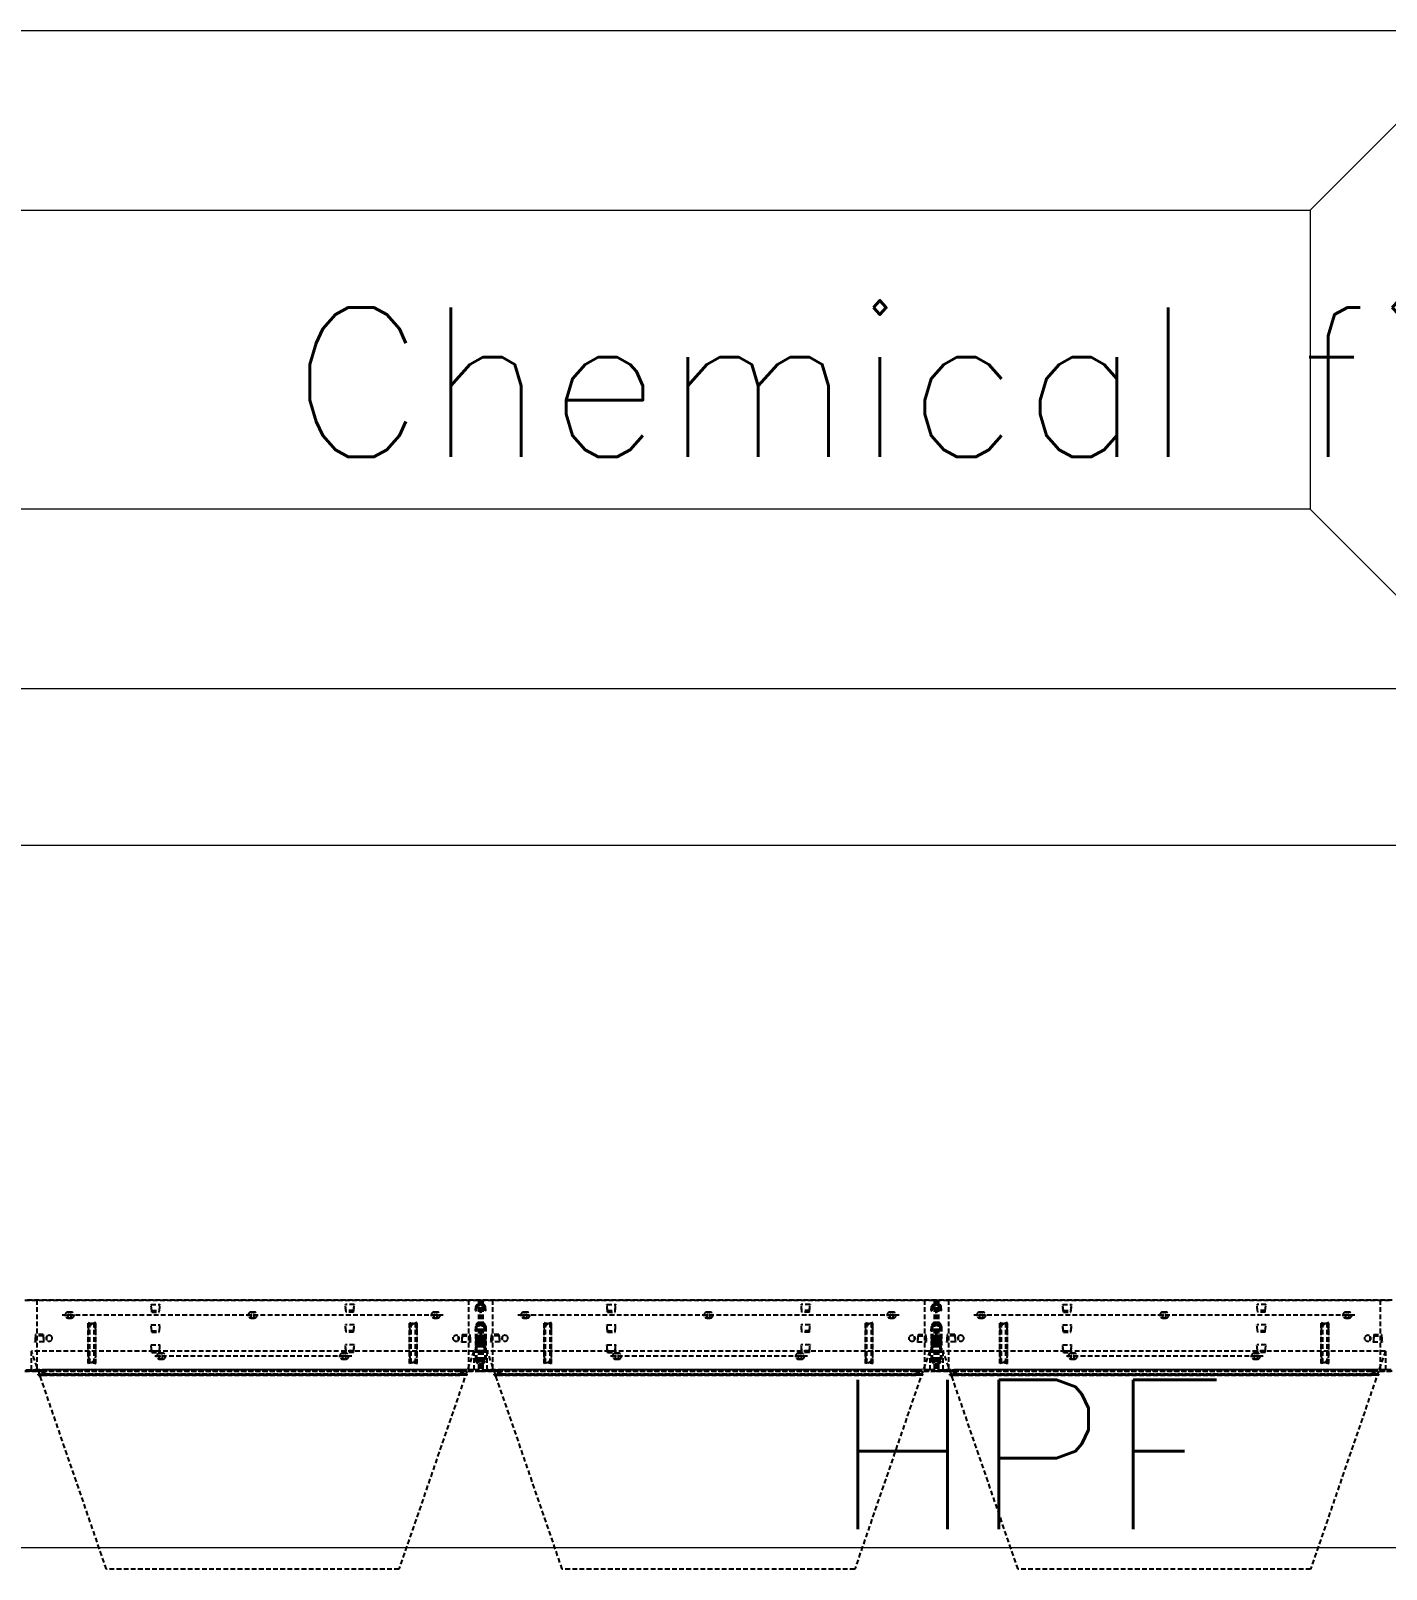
# Model space of a CAD drawing. Extents: x -32000 to 416743, y -254124 to 144214.
# Drawn here: x 12838 to 14652, y 38971 to 41030 of the extents above; entities that cross this region are included whole.
import ezdxf

# ---------------------------------------------------------------- set-up
doc = ezdxf.new("R2010")
doc.units = 0
doc.header["$LTSCALE"] = 10
doc.linetypes.add('XFM1Q40$0$HIDDEN', pattern=[9.525, 6.35, -3.175])
for name, color, linetype in [('XFM1Q40$0$CBF01', 3, 'Continuous'), ('XFM1Q40$0$CBF02', 6, 'Continuous'), ('XFM1Q40$0$CBF03', 30, 'Continuous'), ('XFM1Q40$0$CBF04', 7, 'Continuous'), ('XFM1Q40$0$HEPA', 6, 'Continuous'), ('XFM7P40ICA$0$H12PL4$0$L40_19_MEJI', 252, 'Continuous'), ('XFM7P40ICA$0$H12PL4$0$L40_19_SUGATA3', 252, 'Continuous'), ('XFM7P40ICA$0$H12PL4$0$L40_19_設備基礎', 252, 'Continuous')]:
    doc.layers.add(name, color=color, linetype=linetype)
doc.styles.add('XFM1Q40$0$LSP', font='SIMPLEX.shx', dxfattribs={"bigfont": 'chineset.shx'})

# ---------------------------------------------------------------- blocks, each defined once
blk = doc.blocks.new('XFM1Q40$0$A$Cac22a11c')
at = {"layer": 'XFM1Q40$0$CBF01', "color": 252, "linetype": 'XFM1Q40$0$HIDDEN', "ltscale": 0.1}
for p, q in [((286524, 174199.1), (286524, 174105.6)), ((286540, 174199.1), (286524, 174199.1)), ((286538.5, 174199.1), (286538.5, 174105.6)), ((286540, 174199.1), (286540, 174104.1)), ((287134, 174199.1), (287134, 174105.6)), ((287150, 174199.1), (287134, 174199.1)), ((287148.5, 174199.1), (287148.5, 174105.6)), ((287150, 174199.1), (287150, 174104.1)), ((287744, 174199.1), (287744, 174105.6)), ((287760, 174199.1), (287744, 174199.1)), ((286533, 174185.1), (286533.5, 174190.4)), ((286533, 174185.1), (286534.5, 174184.9)), ((286534.5, 174184.9), (286535, 174190.2)), ((286537, 174193.1), (286536.5, 174193.1)), ((286537, 174191.6), (286536.5, 174191.6)), ((286538.5, 174183.1), (286540, 174183.1)), ((287143, 174185.1), (287143.5, 174190.4)), ((287143, 174185.1), (287144.5, 174184.9)), ((287144.5, 174184.9), (287145, 174190.2)), ((287147, 174193.1), (287146.5, 174193.1)), ((287147, 174191.6), (287146.5, 174191.6)), ((287148.5, 174183.1), (287150, 174183.1)), ((286533, 174163.6), (286533, 174119.6)), ((286533, 174158.1), (286533.5, 174163.4)), ((286533, 174158.1), (286534.5, 174157.9)), ((286534.5, 174163.6), (286534.5, 174119.6)), ((286534.5, 174157.9), (286535, 174163.2)), ((286537, 174166.1), (286536.5, 174166.1)), ((286537, 174164.6), (286536.5, 174164.6)), ((286538.5, 174169.1), (286540, 174169.1)), ((287143, 174163.6), (287143, 174119.6)), ((287143, 174158.1), (287143.5, 174163.4)), ((287143, 174158.1), (287144.5, 174157.9)), ((287144.5, 174163.6), (287144.5, 174119.6)), ((287144.5, 174157.9), (287145, 174163.2)), ((287147, 174166.1), (287146.5, 174166.1)), ((287147, 174164.6), (287146.5, 174164.6)), ((287148.5, 174169.1), (287150, 174169.1)), ((286533, 174151.1), (286534.5, 174151.3)), ((286533, 174151.1), (286533.5, 174145.8)), ((286534.5, 174151.3), (286535, 174146)), ((286536.5, 174151.6), (286540, 174151.6)), ((286536.5, 174150.1), (286538.5, 174150.1)), ((286536.5, 174146.1), (286538.5, 174146.1)), ((286536.5, 174144.6), (286540, 174144.6)), ((286537, 174139.1), (286536.5, 174139.1)), ((286537, 174137.6), (286536.5, 174137.6)), ((286538.5, 174156.1), (286540, 174156.1)), ((286538.5, 174153.1), (286540, 174153.1)), ((287143, 174151.1), (287144.5, 174151.3)), ((287143, 174151.1), (287143.5, 174145.8)), ((287144.5, 174151.3), (287145, 174146)), ((287146.5, 174151.6), (287150, 174151.6)), ((287146.5, 174150.1), (287148.5, 174150.1)), ((287146.5, 174146.1), (287148.5, 174146.1)), ((287146.5, 174144.6), (287150, 174144.6)), ((287147, 174139.1), (287146.5, 174139.1)), ((287147, 174137.6), (287146.5, 174137.6)), ((287148.5, 174156.1), (287150, 174156.1)), ((287148.5, 174153.1), (287150, 174153.1)), ((286533, 174131.1), (286533.5, 174136.4)), ((286533, 174131.1), (286534.5, 174130.9)), ((286534.5, 174130.9), (286535, 174136.2)), ((286538.5, 174129.1), (286540, 174129.1)), ((287143, 174131.1), (287143.5, 174136.4)), ((287143, 174131.1), (287144.5, 174130.9)), ((287144.5, 174130.9), (287145, 174136.2)), ((287148.5, 174129.1), (287150, 174129.1)), ((286538.5, 174105.6), (286515, 174105.6)), ((286515, 174105.6), (286515, 174098.6)), ((286522, 174098.6), (286515, 174098.6)), ((286540, 174104.1), (286516.5, 174104.1)), ((286516.5, 174104.1), (286516.5, 174100.1)), ((286522, 174100.1), (286516.5, 174100.1)), ((286522, 174098.6), (286522, 174100.1)), ((286524, 174105.6), (286524, 174104.1)), ((286538.5, 174114.1), (286540, 174114.1)), ((287148.5, 174105.6), (287125, 174105.6)), ((287125, 174105.6), (287125, 174098.6)), ((287132, 174098.6), (287125, 174098.6)), ((287150, 174104.1), (287126.5, 174104.1)), ((287126.5, 174104.1), (287126.5, 174100.1)), ((287132, 174100.1), (287126.5, 174100.1)), ((287132, 174098.6), (287132, 174100.1)), ((287134, 174105.6), (287134, 174104.1)), ((287148.5, 174114.1), (287150, 174114.1)), ((287758.5, 174105.6), (287735, 174105.6)), ((287735, 174105.6), (287735, 174098.6)), ((287742, 174098.6), (287735, 174098.6)), ((287760, 174104.1), (287736.5, 174104.1)), ((287736.5, 174104.1), (287736.5, 174100.1)), ((287742, 174100.1), (287736.5, 174100.1)), ((287742, 174098.6), (287742, 174100.1)), ((287744, 174105.6), (287744, 174104.1))]:
    blk.add_line(p, q, dxfattribs=at)
for centre, radius, start, end in [((286536.5, 174190.1), 3, 90, 175), ((286536.5, 174190.1), 1.5, 90, 175), ((286537, 174194.6), 1.5, 270, 0), ((286537, 174194.6), 3, 270, 300), ((286537, 174194.6), 3, 300, 0), ((287146.5, 174190.1), 3, 90, 175), ((287146.5, 174190.1), 1.5, 90, 175), ((287147, 174194.6), 1.5, 270, 0), ((287147, 174194.6), 3, 270, 300), ((287147, 174194.6), 3, 300, 0), ((286538.5, 174163.6), 5.5, 90, 180), ((286536.5, 174163.1), 3, 90, 175), ((286538.5, 174163.6), 4, 90, 180), ((286536.5, 174163.1), 1.5, 90, 175), ((286537, 174167.6), 1.5, 270, 0), ((286537, 174167.6), 3, 270, 0), ((287148.5, 174163.6), 5.5, 90, 180), ((287146.5, 174163.1), 3, 90, 175), ((287148.5, 174163.6), 4, 90, 180), ((287146.5, 174163.1), 1.5, 90, 175), ((287147, 174167.6), 1.5, 270, 0), ((287147, 174167.6), 3, 270, 0), ((286536.5, 174148.1), 3.5, 90, 270), ((286536.5, 174146.1), 3, 185, 270), ((286536.5, 174136.1), 3, 90, 175), ((286536.5, 174148.1), 2, 90, 270), ((286536.5, 174146.1), 1.5, 185, 270), ((286536.5, 174136.1), 1.5, 90, 175), ((286537, 174141.6), 3, 0, 90), ((286537, 174141.6), 1.5, 0, 90), ((286537, 174140.6), 3, 270, 0), ((286537, 174140.6), 1.5, 270, 0), ((287146.5, 174148.1), 3.5, 90, 270), ((287146.5, 174146.1), 3, 185, 270), ((287146.5, 174136.1), 3, 90, 175), ((287146.5, 174148.1), 2, 90, 270), ((287146.5, 174146.1), 1.5, 185, 270), ((287146.5, 174136.1), 1.5, 90, 175), ((287147, 174141.6), 3, 0, 90), ((287147, 174141.6), 1.5, 0, 90), ((287147, 174140.6), 3, 270, 0), ((287147, 174140.6), 1.5, 270, 0), ((286538.5, 174119.6), 5.5, 180, 270), ((286538.5, 174119.6), 4, 180, 270), ((287148.5, 174119.6), 5.5, 180, 270), ((287148.5, 174119.6), 4, 180, 270)]:
    blk.add_arc(centre, radius, start, end, dxfattribs=at)
at = {"layer": 'XFM1Q40$0$CBF02', "color": 252, "linetype": 'XFM1Q40$0$HIDDEN', "ltscale": 0.1}
for p, q in [((285930, 174199.1), (286538.5, 174199.1)), ((286537, 174199.1), (286537, 174104.1)), ((286538.5, 174199.1), (286538.5, 174104.1)), ((286540, 174199.1), (287148.5, 174199.1)), ((286540, 174199.1), (286540, 174104.1)), ((287147, 174199.1), (287147, 174104.1)), ((287148.5, 174199.1), (287148.5, 174104.1)), ((287150, 174199.1), (287758.5, 174199.1)), ((287150, 174199.1), (287150, 174104.1)), ((285983, 174179.1), (285997, 174179.1)), ((285988, 174174.5), (285988, 174183.6)), ((285992, 174183.1), (285988, 174183.1)), ((285992, 174174.5), (285992, 174183.6)), ((286100, 174183.1), (286099, 174193)), ((286099.9, 174185.1), (286099.1, 174193.1)), ((286099.1, 174193.1), (286110.9, 174193.1)), ((286099.9, 174185.1), (286110.1, 174185.1)), ((286100, 174183.1), (286110, 174183.1)), ((286110, 174183.1), (286111, 174193)), ((286110.1, 174185.1), (286110.9, 174193.1)), ((286228, 174179.1), (286242, 174179.1)), ((286233, 174174.5), (286233, 174183.6)), ((286237, 174183.1), (286233, 174183.1)), ((286237, 174174.5), (286237, 174183.6)), ((286473, 174179.1), (286487, 174179.1)), ((286478, 174174.5), (286478, 174183.6)), ((286482, 174183.1), (286478, 174183.1)), ((286482, 174174.5), (286482, 174183.6)), ((286593, 174179.1), (286607, 174179.1)), ((286598, 174174.5), (286598, 174183.6)), ((286602, 174183.1), (286598, 174183.1)), ((286602, 174174.5), (286602, 174183.6)), ((286710, 174183.1), (286709, 174193)), ((286709.9, 174185.1), (286709.1, 174193.1)), ((286709.1, 174193.1), (286720.9, 174193.1)), ((286709.9, 174185.1), (286720.1, 174185.1)), ((286710, 174183.1), (286720, 174183.1)), ((286720, 174183.1), (286721, 174193)), ((286720.1, 174185.1), (286720.9, 174193.1)), ((286838, 174179.1), (286852, 174179.1)), ((286843, 174174.5), (286843, 174183.6)), ((286847, 174183.1), (286843, 174183.1)), ((286847, 174174.5), (286847, 174183.6)), ((287083, 174179.1), (287097, 174179.1)), ((287088, 174174.5), (287088, 174183.6)), ((287092, 174183.1), (287088, 174183.1)), ((287092, 174174.5), (287092, 174183.6)), ((287203, 174179.1), (287217, 174179.1)), ((287208, 174174.5), (287208, 174183.6)), ((287212, 174183.1), (287208, 174183.1)), ((287212, 174174.5), (287212, 174183.6)), ((287320, 174183.1), (287319, 174193)), ((287319.9, 174185.1), (287319.1, 174193.1)), ((287319.1, 174193.1), (287330.9, 174193.1)), ((287319.9, 174185.1), (287330.1, 174185.1)), ((287320, 174183.1), (287330, 174183.1)), ((287330, 174183.1), (287331, 174193)), ((287330.1, 174185.1), (287330.9, 174193.1)), ((287448, 174179.1), (287462, 174179.1)), ((287453, 174174.5), (287453, 174183.6)), ((287457, 174183.1), (287453, 174183.1)), ((287457, 174174.5), (287457, 174183.6)), ((287693, 174179.1), (287707, 174179.1)), ((287698, 174174.5), (287698, 174183.6)), ((287702, 174183.1), (287698, 174183.1)), ((287702, 174174.5), (287702, 174183.6)), ((285992, 174175.1), (285988, 174175.1)), ((286015, 174114.1), (286015, 174169.1)), ((286015, 174169.1), (286018.3, 174167.9)), ((286017, 174114.8), (286017, 174168.4)), ((286025, 174124.7), (286025, 174158.5)), ((286100, 174156.1), (286099, 174166)), ((286099.9, 174158.1), (286099.1, 174166.1)), ((286099.1, 174166.1), (286110.9, 174166.1)), ((286099.9, 174158.1), (286110.1, 174158.1)), ((286110, 174156.1), (286111, 174166)), ((286110.1, 174158.1), (286110.9, 174166.1)), ((286237, 174175.1), (286233, 174175.1)), ((286445, 174114.1), (286445, 174169.1)), ((286445, 174169.1), (286448.3, 174167.9)), ((286447, 174114.8), (286447, 174168.4)), ((286455, 174124.7), (286455, 174158.5)), ((286482, 174175.1), (286478, 174175.1)), ((286602, 174175.1), (286598, 174175.1)), ((286625, 174114.1), (286625, 174169.1)), ((286625, 174169.1), (286628.3, 174167.9)), ((286627, 174114.8), (286627, 174168.4)), ((286635, 174124.7), (286635, 174158.5)), ((286710, 174156.1), (286709, 174166)), ((286709.9, 174158.1), (286709.1, 174166.1)), ((286709.1, 174166.1), (286720.9, 174166.1)), ((286709.9, 174158.1), (286720.1, 174158.1)), ((286720, 174156.1), (286721, 174166)), ((286720.1, 174158.1), (286720.9, 174166.1)), ((286847, 174175.1), (286843, 174175.1)), ((287055, 174114.1), (287055, 174169.1)), ((287055, 174169.1), (287058.3, 174167.9)), ((287057, 174114.8), (287057, 174168.4)), ((287065, 174124.7), (287065, 174158.5)), ((287092, 174175.1), (287088, 174175.1)), ((287212, 174175.1), (287208, 174175.1)), ((287235, 174114.1), (287235, 174169.1)), ((287235, 174169.1), (287238.3, 174167.9)), ((287237, 174114.8), (287237, 174168.4)), ((287245, 174124.7), (287245, 174158.5)), ((287320, 174156.1), (287319, 174166)), ((287319.9, 174158.1), (287319.1, 174166.1)), ((287319.1, 174166.1), (287330.9, 174166.1)), ((287319.9, 174158.1), (287330.1, 174158.1)), ((287330, 174156.1), (287331, 174166)), ((287330.1, 174158.1), (287330.9, 174166.1)), ((287457, 174175.1), (287453, 174175.1)), ((287665, 174114.1), (287665, 174169.1)), ((287665, 174169.1), (287668.3, 174167.9)), ((287667, 174114.8), (287667, 174168.4)), ((287675, 174124.7), (287675, 174158.5)), ((287702, 174175.1), (287698, 174175.1)), ((286100, 174129.1), (286099, 174139)), ((286099.1, 174139.1), (286110.9, 174139.1)), ((286099.9, 174131.1), (286099.1, 174139.1)), ((286100, 174156.1), (286110, 174156.1)), ((286110, 174129.1), (286111, 174139)), ((286110.1, 174131.1), (286110.9, 174139.1)), ((286503.5, 174146.6), (286503.5, 174149.6)), ((286510.5, 174145.5), (286510.5, 174150.7)), ((286515.5, 174153.1), (286514.5, 174143.1)), ((286515.4, 174151.1), (286514.6, 174143.1)), ((286514.6, 174143.1), (286526.4, 174143.1)), ((286515.4, 174151.1), (286525.6, 174151.1)), ((286515.5, 174153.1), (286525.5, 174153.1)), ((286525.5, 174153.1), (286526.5, 174143.1)), ((286525.6, 174151.1), (286526.4, 174143.1)), ((286710, 174129.1), (286709, 174139)), ((286709.1, 174139.1), (286720.9, 174139.1)), ((286709.9, 174131.1), (286709.1, 174139.1)), ((286710, 174156.1), (286720, 174156.1)), ((286720, 174129.1), (286721, 174139)), ((286720.1, 174131.1), (286720.9, 174139.1)), ((287113.5, 174146.6), (287113.5, 174149.6)), ((287120.5, 174145.5), (287120.5, 174150.7)), ((287125.5, 174153.1), (287124.5, 174143.1)), ((287125.4, 174151.1), (287124.6, 174143.1)), ((287124.6, 174143.1), (287136.4, 174143.1)), ((287125.4, 174151.1), (287135.6, 174151.1)), ((287125.5, 174153.1), (287135.5, 174153.1)), ((287135.5, 174153.1), (287136.5, 174143.1)), ((287135.6, 174151.1), (287136.4, 174143.1)), ((287320, 174129.1), (287319, 174139)), ((287319.1, 174139.1), (287330.9, 174139.1)), ((287319.9, 174131.1), (287319.1, 174139.1)), ((287320, 174156.1), (287330, 174156.1)), ((287330, 174129.1), (287331, 174139)), ((287330.1, 174131.1), (287330.9, 174139.1)), ((287723.5, 174146.6), (287723.5, 174149.6)), ((287730.5, 174145.5), (287730.5, 174150.7)), ((287735.5, 174153.1), (287734.5, 174143.1)), ((287735.4, 174151.1), (287734.6, 174143.1)), ((287734.6, 174143.1), (287746.4, 174143.1)), ((287735.4, 174151.1), (287745.6, 174151.1)), ((287735.5, 174153.1), (287745.5, 174153.1)), ((287745.5, 174153.1), (287746.5, 174143.1)), ((287745.6, 174151.1), (287746.4, 174143.1)), ((286099.9, 174131.1), (286110.1, 174131.1)), ((286100, 174129.1), (286110, 174129.1)), ((286105.5, 174124.1), (286119.5, 174124.1)), ((286110.5, 174119.5), (286110.5, 174128.6)), ((286114.5, 174128.1), (286110.5, 174128.1)), ((286114.5, 174120.1), (286110.5, 174120.1)), ((286114.5, 174119.5), (286114.5, 174128.6)), ((286350.5, 174124.1), (286364.5, 174124.1)), ((286355.5, 174119.5), (286355.5, 174128.6)), ((286359.5, 174128.1), (286355.5, 174128.1)), ((286359.5, 174120.1), (286355.5, 174120.1)), ((286359.5, 174119.5), (286359.5, 174128.6)), ((286709.9, 174131.1), (286720.1, 174131.1)), ((286710, 174129.1), (286720, 174129.1)), ((286715.5, 174124.1), (286729.5, 174124.1)), ((286720.5, 174119.5), (286720.5, 174128.6)), ((286724.5, 174128.1), (286720.5, 174128.1)), ((286724.5, 174120.1), (286720.5, 174120.1)), ((286724.5, 174119.5), (286724.5, 174128.6)), ((286960.5, 174124.1), (286974.5, 174124.1)), ((286965.5, 174119.5), (286965.5, 174128.6)), ((286969.5, 174128.1), (286965.5, 174128.1)), ((286969.5, 174120.1), (286965.5, 174120.1)), ((286969.5, 174119.5), (286969.5, 174128.6)), ((287319.9, 174131.1), (287330.1, 174131.1)), ((287320, 174129.1), (287330, 174129.1)), ((287325.5, 174124.1), (287339.5, 174124.1)), ((287330.5, 174119.5), (287330.5, 174128.6)), ((287334.5, 174128.1), (287330.5, 174128.1)), ((287334.5, 174120.1), (287330.5, 174120.1)), ((287334.5, 174119.5), (287334.5, 174128.6)), ((287570.5, 174124.1), (287584.5, 174124.1)), ((287575.5, 174119.5), (287575.5, 174128.6)), ((287579.5, 174128.1), (287575.5, 174128.1)), ((287579.5, 174120.1), (287575.5, 174120.1)), ((287579.5, 174119.5), (287579.5, 174128.6)), ((285953.5, 174104.1), (285930, 174104.1)), ((285953.5, 174105.6), (286513.5, 174105.6)), ((285953.5, 174098.6), (285953.5, 174105.6)), ((285953.5, 174104.1), (286513.5, 174104.1)), ((285953.5, 174100.1), (286513.5, 174100.1)), ((285953.5, 174098.6), (286513.5, 174098.6)), ((286018.3, 174115.3), (286015, 174114.1)), ((286448.3, 174115.3), (286445, 174114.1)), ((286513.5, 174105.6), (286513.5, 174098.6)), ((286513.5, 174104.1), (286538.5, 174104.1)), ((286563.5, 174104.1), (286540, 174104.1)), ((286563.5, 174105.6), (287123.5, 174105.6)), ((286563.5, 174098.6), (286563.5, 174105.6)), ((286563.5, 174104.1), (287123.5, 174104.1)), ((286563.5, 174100.1), (287123.5, 174100.1)), ((286563.5, 174098.6), (287123.5, 174098.6)), ((286628.3, 174115.3), (286625, 174114.1)), ((287058.3, 174115.3), (287055, 174114.1)), ((287123.5, 174105.6), (287123.5, 174098.6)), ((287123.5, 174104.1), (287148.5, 174104.1)), ((287173.5, 174104.1), (287150, 174104.1)), ((287173.5, 174105.6), (287733.5, 174105.6)), ((287173.5, 174098.6), (287173.5, 174105.6)), ((287173.5, 174104.1), (287733.5, 174104.1)), ((287173.5, 174100.1), (287733.5, 174100.1)), ((287173.5, 174098.6), (287733.5, 174098.6)), ((287238.3, 174115.3), (287235, 174114.1)), ((287668.3, 174115.3), (287665, 174114.1)), ((287733.5, 174105.6), (287733.5, 174098.6)), ((287733.5, 174104.1), (287758.5, 174104.1))]:
    blk.add_line(p, q, dxfattribs=at)
for centre, radius, start, end in [((285988, 174179.1), 4, 90, 270), ((285992, 174179.1), 4, 270, 90), ((286099.1, 174193), 0.0502, 360, 191.4212), ((286110.9, 174193), 0.0502, 348.5788, 180), ((286233, 174179.1), 4, 90, 270), ((286237, 174179.1), 4, 270, 90), ((286478, 174179.1), 4, 90, 270), ((286482, 174179.1), 4, 270, 90), ((286598, 174179.1), 4, 90, 270), ((286602, 174179.1), 4, 270, 90), ((286709.1, 174193), 0.0502, 360, 191.4212), ((286720.9, 174193), 0.0502, 348.5788, 180), ((286843, 174179.1), 4, 90, 270), ((286847, 174179.1), 4, 270, 90), ((287088, 174179.1), 4, 90, 270), ((287092, 174179.1), 4, 270, 90), ((287208, 174179.1), 4, 90, 270), ((287212, 174179.1), 4, 270, 90), ((287319.1, 174193), 0.0502, 360, 191.4212), ((287330.9, 174193), 0.0502, 348.5788, 180), ((287453, 174179.1), 4, 90, 270), ((287457, 174179.1), 4, 270, 90), ((287698, 174179.1), 4, 90, 270), ((287702, 174179.1), 4, 270, 90), ((286015, 174158.5), 10, 0, 70.71), ((286099.1, 174166), 0.0502, 360, 191.4212), ((286110.9, 174166), 0.0502, 348.5788, 180), ((286445, 174158.5), 10, 0, 70.71), ((286625, 174158.5), 10, 0, 70.71), ((286709.1, 174166), 0.0502, 360, 191.4212), ((286720.9, 174166), 0.0502, 348.5788, 180), ((287055, 174158.5), 10, 0, 70.71), ((287235, 174158.5), 10, 0, 70.71), ((287319.1, 174166), 0.0502, 360, 191.4212), ((287330.9, 174166), 0.0502, 348.5788, 180), ((287665, 174158.5), 10, 0, 70.71), ((286099.1, 174139), 0.0502, 360, 191.4212), ((286110.9, 174139), 0.0502, 348.5788, 180), ((286507.5, 174147.5), 4.49, 63.4401, 152.8116), ((286507.5, 174148.6), 4.49, 207.1884, 296.5599), ((286507.5, 174148.1), 4, 300, 60), ((286514.6, 174143.1), 0.0502, 168.5788, 0), ((286526.4, 174143.1), 0.0502, 180, 11.4212), ((286709.1, 174139), 0.0502, 360, 191.4212), ((286720.9, 174139), 0.0502, 348.5788, 180), ((287117.5, 174147.5), 4.49, 63.4401, 152.8116), ((287117.5, 174148.6), 4.49, 207.1884, 296.5599), ((287117.5, 174148.1), 4, 300, 60), ((287124.6, 174143.1), 0.0502, 168.5788, 0), ((287136.4, 174143.1), 0.0502, 180, 11.4212), ((287319.1, 174139), 0.0502, 360, 191.4212), ((287330.9, 174139), 0.0502, 348.5788, 180), ((287727.5, 174147.5), 4.49, 63.4401, 152.8116), ((287727.5, 174148.6), 4.49, 207.1884, 296.5599), ((287727.5, 174148.1), 4, 300, 60), ((287734.6, 174143.1), 0.0502, 168.5788, 0), ((287746.4, 174143.1), 0.0502, 180, 11.4212), ((286015, 174124.7), 10, 289.29, 0), ((286110.5, 174124.1), 4, 90, 270), ((286114.5, 174124.1), 4, 270, 90), ((286355.5, 174124.1), 4, 90, 270), ((286359.5, 174124.1), 4, 270, 90), ((286445, 174124.7), 10, 289.29, 0), ((286625, 174124.7), 10, 289.29, 0), ((286720.5, 174124.1), 4, 90, 270), ((286724.5, 174124.1), 4, 270, 90), ((286965.5, 174124.1), 4, 90, 270), ((286969.5, 174124.1), 4, 270, 90), ((287055, 174124.7), 10, 289.29, 0), ((287235, 174124.7), 10, 289.29, 0), ((287330.5, 174124.1), 4, 90, 270), ((287334.5, 174124.1), 4, 270, 90), ((287575.5, 174124.1), 4, 90, 270), ((287579.5, 174124.1), 4, 270, 90), ((287665, 174124.7), 10, 289.29, 0)]:
    blk.add_arc(centre, radius, start, end, dxfattribs=at)
at = {"layer": 'XFM1Q40$0$CBF03', "color": 252, "linetype": 'XFM1Q40$0$HIDDEN', "ltscale": 0.1}
for p, q in [((286540, 174199.1), (285931.5, 174199.1)), ((286540, 174199.1), (286540, 174104.1)), ((287150, 174199.1), (286541.5, 174199.1)), ((286541.5, 174199.1), (286541.5, 174104.1)), ((286543, 174199.1), (286543, 174104.1)), ((287150, 174199.1), (287150, 174104.1)), ((287760, 174199.1), (287151.5, 174199.1)), ((287151.5, 174199.1), (287151.5, 174104.1)), ((287153, 174199.1), (287153, 174104.1)), ((286490, 174179.1), (285980, 174179.1)), ((285988, 174174.5), (285988, 174183.6)), ((285988, 174183.1), (285992, 174183.1)), ((285992, 174174.5), (285992, 174183.6)), ((286233, 174174.5), (286233, 174183.6)), ((286233, 174183.1), (286237, 174183.1)), ((286237, 174174.5), (286237, 174183.6)), ((286360, 174183.1), (286359, 174193)), ((286370.9, 174193.1), (286359.1, 174193.1)), ((286359.9, 174185.1), (286359.1, 174193.1)), ((286370.1, 174185.1), (286359.9, 174185.1)), ((286370, 174183.1), (286360, 174183.1)), ((286370, 174183.1), (286371, 174193)), ((286370.1, 174185.1), (286370.9, 174193.1)), ((286478, 174174.5), (286478, 174183.6)), ((286478, 174183.1), (286482, 174183.1)), ((286482, 174174.5), (286482, 174183.6)), ((287100, 174179.1), (286590, 174179.1)), ((286598, 174174.5), (286598, 174183.6)), ((286598, 174183.1), (286602, 174183.1)), ((286602, 174174.5), (286602, 174183.6)), ((286843, 174174.5), (286843, 174183.6)), ((286843, 174183.1), (286847, 174183.1)), ((286847, 174174.5), (286847, 174183.6)), ((286970, 174183.1), (286969, 174193)), ((286980.9, 174193.1), (286969.1, 174193.1)), ((286969.9, 174185.1), (286969.1, 174193.1)), ((286980.1, 174185.1), (286969.9, 174185.1)), ((286980, 174183.1), (286970, 174183.1)), ((286980, 174183.1), (286981, 174193)), ((286980.1, 174185.1), (286980.9, 174193.1)), ((287088, 174174.5), (287088, 174183.6)), ((287088, 174183.1), (287092, 174183.1)), ((287092, 174174.5), (287092, 174183.6)), ((287710, 174179.1), (287200, 174179.1)), ((287208, 174174.5), (287208, 174183.6)), ((287208, 174183.1), (287212, 174183.1)), ((287212, 174174.5), (287212, 174183.6)), ((287453, 174174.5), (287453, 174183.6)), ((287453, 174183.1), (287457, 174183.1)), ((287457, 174174.5), (287457, 174183.6)), ((287580, 174183.1), (287579, 174193)), ((287590.9, 174193.1), (287579.1, 174193.1)), ((287579.9, 174185.1), (287579.1, 174193.1)), ((287590.1, 174185.1), (287579.9, 174185.1)), ((287590, 174183.1), (287580, 174183.1)), ((287590, 174183.1), (287591, 174193)), ((287590.1, 174185.1), (287590.9, 174193.1)), ((287698, 174174.5), (287698, 174183.6)), ((287698, 174183.1), (287702, 174183.1)), ((287702, 174174.5), (287702, 174183.6)), ((285988, 174175.1), (285992, 174175.1)), ((286015, 174124.7), (286015, 174158.5)), ((286025, 174169.1), (286021.7, 174167.9)), ((286023, 174114.8), (286023, 174168.4)), ((286025, 174114.1), (286025, 174169.1)), ((286233, 174175.1), (286237, 174175.1)), ((286360, 174156.1), (286359, 174166)), ((286359.9, 174158.1), (286359.1, 174166.1)), ((286370.9, 174166.1), (286359.1, 174166.1)), ((286370.1, 174158.1), (286359.9, 174158.1)), ((286370, 174156.1), (286371, 174166)), ((286370.1, 174158.1), (286370.9, 174166.1)), ((286445, 174124.7), (286445, 174158.5)), ((286455, 174169.1), (286451.7, 174167.9)), ((286453, 174114.8), (286453, 174168.4)), ((286455, 174114.1), (286455, 174169.1)), ((286478, 174175.1), (286482, 174175.1)), ((286598, 174175.1), (286602, 174175.1)), ((286625, 174124.7), (286625, 174158.5)), ((286635, 174169.1), (286631.7, 174167.9)), ((286633, 174114.8), (286633, 174168.4)), ((286635, 174114.1), (286635, 174169.1)), ((286843, 174175.1), (286847, 174175.1)), ((286970, 174156.1), (286969, 174166)), ((286969.9, 174158.1), (286969.1, 174166.1)), ((286980.9, 174166.1), (286969.1, 174166.1)), ((286980.1, 174158.1), (286969.9, 174158.1)), ((286980, 174156.1), (286981, 174166)), ((286980.1, 174158.1), (286980.9, 174166.1)), ((287055, 174124.7), (287055, 174158.5)), ((287065, 174169.1), (287061.7, 174167.9)), ((287063, 174114.8), (287063, 174168.4)), ((287065, 174114.1), (287065, 174169.1)), ((287088, 174175.1), (287092, 174175.1)), ((287208, 174175.1), (287212, 174175.1)), ((287235, 174124.7), (287235, 174158.5)), ((287245, 174169.1), (287241.7, 174167.9)), ((287243, 174114.8), (287243, 174168.4)), ((287245, 174114.1), (287245, 174169.1)), ((287453, 174175.1), (287457, 174175.1)), ((287580, 174156.1), (287579, 174166)), ((287579.9, 174158.1), (287579.1, 174166.1)), ((287590.9, 174166.1), (287579.1, 174166.1)), ((287590.1, 174158.1), (287579.9, 174158.1)), ((287590, 174156.1), (287591, 174166)), ((287590.1, 174158.1), (287590.9, 174166.1)), ((287665, 174124.7), (287665, 174158.5)), ((287675, 174169.1), (287671.7, 174167.9)), ((287673, 174114.8), (287673, 174168.4)), ((287675, 174114.1), (287675, 174169.1)), ((287698, 174175.1), (287702, 174175.1)), ((285944.5, 174153.1), (285943.5, 174143.1)), ((285944.4, 174151.1), (285943.6, 174143.1)), ((285955.4, 174143.1), (285943.6, 174143.1)), ((285954.6, 174151.1), (285944.4, 174151.1)), ((285954.5, 174153.1), (285944.5, 174153.1)), ((285954.5, 174153.1), (285955.5, 174143.1)), ((285954.6, 174151.1), (285955.4, 174143.1)), ((285959.5, 174145.5), (285959.5, 174150.7)), ((285966.5, 174146.6), (285966.5, 174149.6)), ((286360, 174129.1), (286359, 174139)), ((286370.9, 174139.1), (286359.1, 174139.1)), ((286359.9, 174131.1), (286359.1, 174139.1)), ((286370, 174156.1), (286360, 174156.1)), ((286370, 174129.1), (286371, 174139)), ((286370.1, 174131.1), (286370.9, 174139.1)), ((286554.5, 174153.1), (286553.5, 174143.1)), ((286554.4, 174151.1), (286553.6, 174143.1)), ((286565.4, 174143.1), (286553.6, 174143.1)), ((286564.6, 174151.1), (286554.4, 174151.1)), ((286564.5, 174153.1), (286554.5, 174153.1)), ((286564.5, 174153.1), (286565.5, 174143.1)), ((286564.6, 174151.1), (286565.4, 174143.1)), ((286569.5, 174145.5), (286569.5, 174150.7)), ((286576.5, 174146.6), (286576.5, 174149.6)), ((286970, 174129.1), (286969, 174139)), ((286980.9, 174139.1), (286969.1, 174139.1)), ((286969.9, 174131.1), (286969.1, 174139.1)), ((286980, 174156.1), (286970, 174156.1)), ((286980, 174129.1), (286981, 174139)), ((286980.1, 174131.1), (286980.9, 174139.1)), ((287164.5, 174153.1), (287163.5, 174143.1)), ((287164.4, 174151.1), (287163.6, 174143.1)), ((287175.4, 174143.1), (287163.6, 174143.1)), ((287174.6, 174151.1), (287164.4, 174151.1)), ((287174.5, 174153.1), (287164.5, 174153.1)), ((287174.5, 174153.1), (287175.5, 174143.1)), ((287174.6, 174151.1), (287175.4, 174143.1)), ((287179.5, 174145.5), (287179.5, 174150.7)), ((287186.5, 174146.6), (287186.5, 174149.6)), ((287580, 174129.1), (287579, 174139)), ((287590.9, 174139.1), (287579.1, 174139.1)), ((287579.9, 174131.1), (287579.1, 174139.1)), ((287590, 174156.1), (287580, 174156.1)), ((287590, 174129.1), (287591, 174139)), ((287590.1, 174131.1), (287590.9, 174139.1)), ((286367.5, 174124.1), (286102.5, 174124.1)), ((286110.5, 174119.5), (286110.5, 174128.6)), ((286110.5, 174128.1), (286114.5, 174128.1)), ((286110.5, 174120.1), (286114.5, 174120.1)), ((286114.5, 174119.5), (286114.5, 174128.6)), ((286355.5, 174119.5), (286355.5, 174128.6)), ((286355.5, 174128.1), (286359.5, 174128.1)), ((286355.5, 174120.1), (286359.5, 174120.1)), ((286359.5, 174119.5), (286359.5, 174128.6)), ((286370.1, 174131.1), (286359.9, 174131.1)), ((286370, 174129.1), (286360, 174129.1)), ((286977.5, 174124.1), (286712.5, 174124.1)), ((286720.5, 174119.5), (286720.5, 174128.6)), ((286720.5, 174128.1), (286724.5, 174128.1)), ((286720.5, 174120.1), (286724.5, 174120.1)), ((286724.5, 174119.5), (286724.5, 174128.6)), ((286965.5, 174119.5), (286965.5, 174128.6)), ((286965.5, 174128.1), (286969.5, 174128.1)), ((286965.5, 174120.1), (286969.5, 174120.1)), ((286969.5, 174119.5), (286969.5, 174128.6)), ((286980.1, 174131.1), (286969.9, 174131.1)), ((286980, 174129.1), (286970, 174129.1)), ((287587.5, 174124.1), (287322.5, 174124.1)), ((287330.5, 174119.5), (287330.5, 174128.6)), ((287330.5, 174128.1), (287334.5, 174128.1)), ((287330.5, 174120.1), (287334.5, 174120.1)), ((287334.5, 174119.5), (287334.5, 174128.6)), ((287575.5, 174119.5), (287575.5, 174128.6)), ((287575.5, 174128.1), (287579.5, 174128.1)), ((287575.5, 174120.1), (287579.5, 174120.1)), ((287579.5, 174119.5), (287579.5, 174128.6)), ((287590.1, 174131.1), (287579.9, 174131.1)), ((287590, 174129.1), (287580, 174129.1)), ((286540, 174104.1), (285931.5, 174104.1)), ((286516.5, 174105.6), (285956.5, 174105.6)), ((285956.5, 174105.6), (285956.5, 174104.1)), ((285956.5, 174104.1), (285956.5, 174098.6)), ((286516.5, 174100.1), (285956.5, 174100.1)), ((286516.5, 174098.6), (285956.5, 174098.6)), ((286021.7, 174115.3), (286025, 174114.1)), ((286451.7, 174115.3), (286455, 174114.1)), ((286516.5, 174104.1), (286516.5, 174105.6)), ((286516.5, 174098.6), (286516.5, 174104.1)), ((287150, 174104.1), (286541.5, 174104.1)), ((287126.5, 174105.6), (286566.5, 174105.6)), ((286566.5, 174105.6), (286566.5, 174104.1)), ((286566.5, 174104.1), (286566.5, 174098.6)), ((287126.5, 174100.1), (286566.5, 174100.1)), ((287126.5, 174098.6), (286566.5, 174098.6)), ((286631.7, 174115.3), (286635, 174114.1)), ((287061.7, 174115.3), (287065, 174114.1)), ((287126.5, 174104.1), (287126.5, 174105.6)), ((287126.5, 174098.6), (287126.5, 174104.1)), ((287760, 174104.1), (287151.5, 174104.1)), ((287736.5, 174105.6), (287176.5, 174105.6)), ((287176.5, 174105.6), (287176.5, 174104.1)), ((287176.5, 174104.1), (287176.5, 174098.6)), ((287736.5, 174100.1), (287176.5, 174100.1)), ((287736.5, 174098.6), (287176.5, 174098.6)), ((287241.7, 174115.3), (287245, 174114.1)), ((287671.7, 174115.3), (287675, 174114.1)), ((287736.5, 174104.1), (287736.5, 174105.6)), ((287736.5, 174098.6), (287736.5, 174104.1))]:
    blk.add_line(p, q, dxfattribs=at)
for centre, radius, start, end in [((285988, 174179.1), 4, 90, 270), ((285992, 174179.1), 4, 270, 90), ((286233, 174179.1), 4, 90, 270), ((286237, 174179.1), 4, 270, 90), ((286359.1, 174193), 0.0502, 360, 191.4212), ((286370.9, 174193), 0.0502, 348.5788, 180), ((286478, 174179.1), 4, 90, 270), ((286482, 174179.1), 4, 270, 90), ((286598, 174179.1), 4, 90, 270), ((286602, 174179.1), 4, 270, 90), ((286843, 174179.1), 4, 90, 270), ((286847, 174179.1), 4, 270, 90), ((286969.1, 174193), 0.0502, 360, 191.4212), ((286980.9, 174193), 0.0502, 348.5788, 180), ((287088, 174179.1), 4, 90, 270), ((287092, 174179.1), 4, 270, 90), ((287208, 174179.1), 4, 90, 270), ((287212, 174179.1), 4, 270, 90), ((287453, 174179.1), 4, 90, 270), ((287457, 174179.1), 4, 270, 90), ((287579.1, 174193), 0.0502, 360, 191.4212), ((287590.9, 174193), 0.0502, 348.5788, 180), ((287698, 174179.1), 4, 90, 270), ((287702, 174179.1), 4, 270, 90), ((286025, 174158.5), 10, 109.29, 180), ((286359.1, 174166), 0.0502, 360, 191.4212), ((286370.9, 174166), 0.0502, 348.5788, 180), ((286455, 174158.5), 10, 109.29, 180), ((286635, 174158.5), 10, 109.29, 180), ((286969.1, 174166), 0.0502, 360, 191.4212), ((286980.9, 174166), 0.0502, 348.5788, 180), ((287065, 174158.5), 10, 109.29, 180), ((287245, 174158.5), 10, 109.29, 180), ((287579.1, 174166), 0.0502, 360, 191.4212), ((287590.9, 174166), 0.0502, 348.5788, 180), ((287675, 174158.5), 10, 109.29, 180), ((285943.6, 174143.1), 0.0502, 168.5788, 0), ((285955.4, 174143.1), 0.0502, 180, 11.4212), ((285962.5, 174148.1), 4, 120, 240), ((285962.5, 174147.5), 4.49, 27.1884, 116.5599), ((285962.5, 174148.6), 4.49, 243.4401, 332.8116), ((286359.1, 174139), 0.0502, 360, 191.4212), ((286370.9, 174139), 0.0502, 348.5788, 180), ((286553.6, 174143.1), 0.0502, 168.5788, 0), ((286565.4, 174143.1), 0.0502, 180, 11.4212), ((286572.5, 174148.1), 4, 120, 240), ((286572.5, 174147.5), 4.49, 27.1884, 116.5599), ((286572.5, 174148.6), 4.49, 243.4401, 332.8116), ((286969.1, 174139), 0.0502, 360, 191.4212), ((286980.9, 174139), 0.0502, 348.5788, 180), ((287163.6, 174143.1), 0.0502, 168.5788, 0), ((287175.4, 174143.1), 0.0502, 180, 11.4212), ((287182.5, 174148.1), 4, 120, 240), ((287182.5, 174147.5), 4.49, 27.1884, 116.5599), ((287182.5, 174148.6), 4.49, 243.4401, 332.8116), ((287579.1, 174139), 0.0502, 360, 191.4212), ((287590.9, 174139), 0.0502, 348.5788, 180), ((286025, 174124.7), 10, 180, 250.71), ((286110.5, 174124.1), 4, 90, 270), ((286114.5, 174124.1), 4, 270, 90), ((286355.5, 174124.1), 4, 90, 270), ((286359.5, 174124.1), 4, 270, 90), ((286455, 174124.7), 10, 180, 250.71), ((286635, 174124.7), 10, 180, 250.71), ((286720.5, 174124.1), 4, 90, 270), ((286724.5, 174124.1), 4, 270, 90), ((286965.5, 174124.1), 4, 90, 270), ((286969.5, 174124.1), 4, 270, 90), ((287065, 174124.7), 10, 180, 250.71), ((287245, 174124.7), 10, 180, 250.71), ((287330.5, 174124.1), 4, 90, 270), ((287334.5, 174124.1), 4, 270, 90), ((287575.5, 174124.1), 4, 90, 270), ((287579.5, 174124.1), 4, 270, 90), ((287675, 174124.7), 10, 180, 250.71)]:
    blk.add_arc(centre, radius, start, end, dxfattribs=at)
at = {"layer": 'XFM1Q40$0$CBF04', "color": 252, "linetype": 'XFM1Q40$0$HIDDEN', "ltscale": 0.1}
for p, q in [((285930, 174199.1), (285946, 174199.1)), ((285946, 174199.1), (285946, 174105.6)), ((286540, 174199.1), (286540, 174104.1)), ((286540, 174199.1), (286556, 174199.1)), ((286541.5, 174199.1), (286541.5, 174105.6)), ((286556, 174199.1), (286556, 174105.6)), ((287150, 174199.1), (287150, 174104.1)), ((287150, 174199.1), (287166, 174199.1)), ((287151.5, 174199.1), (287151.5, 174105.6)), ((287166, 174199.1), (287166, 174105.6)), ((286541.5, 174183.1), (286540, 174183.1)), ((286543, 174193.1), (286543.5, 174193.1)), ((286543, 174191.6), (286543.5, 174191.6)), ((286545.5, 174184.9), (286545, 174190.2)), ((286547, 174185.1), (286545.5, 174184.9)), ((286547, 174185.1), (286546.5, 174190.4)), ((287151.5, 174183.1), (287150, 174183.1)), ((287153, 174193.1), (287153.5, 174193.1)), ((287153, 174191.6), (287153.5, 174191.6)), ((287155.5, 174184.9), (287155, 174190.2)), ((287157, 174185.1), (287155.5, 174184.9)), ((287157, 174185.1), (287156.5, 174190.4)), ((286541.5, 174169.1), (286540, 174169.1)), ((286543, 174166.1), (286543.5, 174166.1)), ((286543, 174164.6), (286543.5, 174164.6)), ((286545.5, 174157.9), (286545, 174163.2)), ((286545.5, 174163.6), (286545.5, 174119.6)), ((286547, 174158.1), (286545.5, 174157.9)), ((286547, 174158.1), (286546.5, 174163.4)), ((286547, 174163.6), (286547, 174119.6)), ((287151.5, 174169.1), (287150, 174169.1)), ((287153, 174166.1), (287153.5, 174166.1)), ((287153, 174164.6), (287153.5, 174164.6)), ((287155.5, 174157.9), (287155, 174163.2)), ((287155.5, 174163.6), (287155.5, 174119.6)), ((287157, 174158.1), (287155.5, 174157.9)), ((287157, 174158.1), (287156.5, 174163.4)), ((287157, 174163.6), (287157, 174119.6)), ((286541.5, 174156.1), (286540, 174156.1)), ((286541.5, 174153.1), (286540, 174153.1)), ((286543.5, 174151.6), (286540, 174151.6)), ((286543.5, 174144.6), (286540, 174144.6)), ((286543.5, 174150.1), (286541.5, 174150.1)), ((286543.5, 174146.1), (286541.5, 174146.1)), ((286543, 174139.1), (286543.5, 174139.1)), ((286543, 174137.6), (286543.5, 174137.6)), ((286545.5, 174151.3), (286545, 174146)), ((286547, 174151.1), (286545.5, 174151.3)), ((286547, 174151.1), (286546.5, 174145.8)), ((287151.5, 174156.1), (287150, 174156.1)), ((287151.5, 174153.1), (287150, 174153.1)), ((287153.5, 174151.6), (287150, 174151.6)), ((287153.5, 174144.6), (287150, 174144.6)), ((287153.5, 174150.1), (287151.5, 174150.1)), ((287153.5, 174146.1), (287151.5, 174146.1)), ((287153, 174139.1), (287153.5, 174139.1)), ((287153, 174137.6), (287153.5, 174137.6)), ((287155.5, 174151.3), (287155, 174146)), ((287157, 174151.1), (287155.5, 174151.3)), ((287157, 174151.1), (287156.5, 174145.8)), ((286541.5, 174129.1), (286540, 174129.1)), ((286545.5, 174130.9), (286545, 174136.2)), ((286547, 174131.1), (286545.5, 174130.9)), ((286547, 174131.1), (286546.5, 174136.4)), ((287151.5, 174129.1), (287150, 174129.1)), ((287155.5, 174130.9), (287155, 174136.2)), ((287157, 174131.1), (287155.5, 174130.9)), ((287157, 174131.1), (287156.5, 174136.4)), ((285930, 174104.1), (285953.5, 174104.1)), ((285931.5, 174105.6), (285955, 174105.6)), ((285946, 174105.6), (285946, 174104.1)), ((285948, 174100.1), (285953.5, 174100.1)), ((285948, 174098.6), (285948, 174100.1)), ((285948, 174098.6), (285955, 174098.6)), ((285953.5, 174104.1), (285953.5, 174100.1)), ((285955, 174105.6), (285955, 174098.6)), ((286541.5, 174114.1), (286540, 174114.1)), ((286540, 174104.1), (286563.5, 174104.1)), ((286541.5, 174105.6), (286565, 174105.6)), ((286556, 174105.6), (286556, 174104.1)), ((286558, 174100.1), (286563.5, 174100.1)), ((286558, 174098.6), (286558, 174100.1)), ((286558, 174098.6), (286565, 174098.6)), ((286563.5, 174104.1), (286563.5, 174100.1)), ((286565, 174105.6), (286565, 174098.6)), ((287151.5, 174114.1), (287150, 174114.1)), ((287150, 174104.1), (287173.5, 174104.1)), ((287151.5, 174105.6), (287175, 174105.6)), ((287166, 174105.6), (287166, 174104.1)), ((287168, 174100.1), (287173.5, 174100.1)), ((287168, 174098.6), (287168, 174100.1)), ((287168, 174098.6), (287175, 174098.6)), ((287173.5, 174104.1), (287173.5, 174100.1)), ((287175, 174105.6), (287175, 174098.6))]:
    blk.add_line(p, q, dxfattribs=at)
for centre, radius, start, end in [((286543, 174194.6), 3, 180, 240), ((286543, 174194.6), 1.5, 180, 270), ((286543, 174194.6), 3, 240, 270), ((286543.5, 174190.1), 3, 5, 90), ((286543.5, 174190.1), 1.5, 5, 90), ((287153, 174194.6), 3, 180, 240), ((287153, 174194.6), 1.5, 180, 270), ((287153, 174194.6), 3, 240, 270), ((287153.5, 174190.1), 3, 5, 90), ((287153.5, 174190.1), 1.5, 5, 90), ((286543, 174167.6), 3, 180, 270), ((286541.5, 174163.6), 5.5, 0, 90), ((286543, 174167.6), 1.5, 180, 270), ((286541.5, 174163.6), 4, 0, 90), ((286543.5, 174163.1), 3, 5, 90), ((286543.5, 174163.1), 1.5, 5, 90), ((287153, 174167.6), 3, 180, 270), ((287151.5, 174163.6), 5.5, 0, 90), ((287153, 174167.6), 1.5, 180, 270), ((287151.5, 174163.6), 4, 0, 90), ((287153.5, 174163.1), 3, 5, 90), ((287153.5, 174163.1), 1.5, 5, 90), ((286543, 174141.6), 3, 90, 180), ((286543, 174140.6), 3, 180, 270), ((286543, 174141.6), 1.5, 90, 180), ((286543, 174140.6), 1.5, 180, 270), ((286543.5, 174148.1), 3.5, 270, 90), ((286543.5, 174148.1), 2, 270, 90), ((286543.5, 174146.1), 1.5, 270, 355), ((286543.5, 174146.1), 3, 270, 355), ((286543.5, 174136.1), 3, 5, 90), ((286543.5, 174136.1), 1.5, 5, 90), ((287153, 174141.6), 3, 90, 180), ((287153, 174140.6), 3, 180, 270), ((287153, 174141.6), 1.5, 90, 180), ((287153, 174140.6), 1.5, 180, 270), ((287153.5, 174148.1), 3.5, 270, 90), ((287153.5, 174148.1), 2, 270, 90), ((287153.5, 174146.1), 1.5, 270, 355), ((287153.5, 174146.1), 3, 270, 355), ((287153.5, 174136.1), 3, 5, 90), ((287153.5, 174136.1), 1.5, 5, 90), ((286541.5, 174119.6), 4, 270, 0), ((286541.5, 174119.6), 5.5, 270, 0), ((287151.5, 174119.6), 4, 270, 0), ((287151.5, 174119.6), 5.5, 270, 0)]:
    blk.add_arc(centre, radius, start, end, dxfattribs=at)
at = {"layer": 'XFM1Q40$0$HEPA', "color": 252, "linetype": 'XFM1Q40$0$HIDDEN', "ltscale": 0.1}
for p, q in [((286039.3, 173839), (285939, 174131)), ((286531, 174131), (285939, 174131)), ((285939, 174105.6), (285939, 174131)), ((286531, 174131), (286430.7, 173839)), ((286531, 174131), (286531, 174105.6)), ((286649.3, 173839), (286549, 174131)), ((287141, 174131), (286549, 174131)), ((286549, 174105.6), (286549, 174131)), ((287141, 174131), (287040.7, 173839)), ((287141, 174131), (287141, 174105.6)), ((287259.3, 173839), (287159, 174131)), ((287751, 174131), (287159, 174131)), ((287159, 174105.6), (287159, 174131)), ((287751, 174131), (287650.7, 173839)), ((287751, 174131), (287751, 174105.6)), ((286531, 174105.6), (285939, 174105.6)), ((287141, 174105.6), (286549, 174105.6)), ((287751, 174105.6), (287159, 174105.6)), ((286430.7, 173839), (286039.3, 173839)), ((287040.7, 173839), (286649.3, 173839)), ((287650.7, 173839), (287259.3, 173839))]:
    blk.add_line(p, q, dxfattribs=at)
at = {"color": 252, "linetype": 'XFM1Q40$0$HIDDEN', "ltscale": 0.1, "style": 'XFM1Q40$0$LSP'}
for s, p in [('Chemical filter', (286285.8, 175327.3)), ('HPF', (287010.5, 173892.4))]:
    blk.add_text(s, height=200, dxfattribs=at).set_placement(p)
blk = doc.blocks.new('XFM1Q40')
blk.add_blockref('XFM1Q40$0$A$Cac22a11c', (-273100, -134867.6))
blk = doc.blocks.new('XFM7P40ICA$0$H12PL4')
at = {"layer": 'XFM7P40ICA$0$H12PL4$0$L40_19_MEJI', "lineweight": 0}
for p, q in [((15000, 39940), (10400, 39940)), ((17300, 39000), (175, 39000))]:
    blk.add_line(p, q, dxfattribs=at)
at = {"layer": 'XFM7P40ICA$0$H12PL4$0$L40_19_SUGATA3', "lineweight": 0}
for p, q in [((14550, 40790), (14790, 41030)), ((14550, 40390), (14790, 40150))]:
    blk.add_line(p, q, dxfattribs=at)
at = {"layer": 'XFM7P40ICA$0$H12PL4$0$L40_19_設備基礎', "lineweight": 0, "flags": 128}
for points in [[(14790, 40150), (14790, 41030), (10610, 41030), (10610, 40150)], [(10850, 40390), (10850, 40790), (14550, 40790), (14550, 40390)]]:
    blk.add_lwpolyline(points, close=True, dxfattribs=at)
blk = doc.blocks.new('XFM7P40ICA')
blk.add_blockref('XFM7P40ICA$0$H12PL4', (0, 0))

msp = doc.modelspace()

# ---------------------------------------------------------------- block references
for name in ['XFM7P40ICA', 'XFM1Q40']:
    msp.add_blockref(name, (0, 0))

doc.saveas('drawing.dxf')
